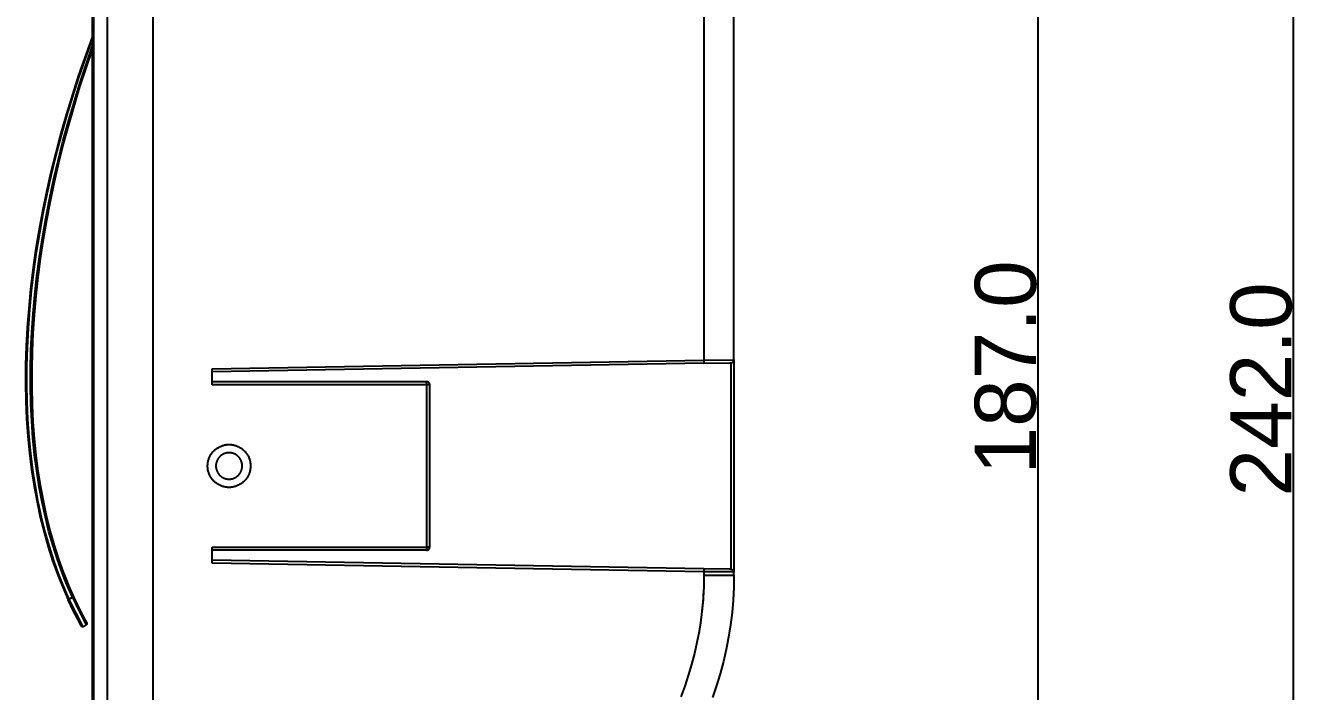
# Model space of a CAD drawing. Header units: millimetres. Extents: x 3033 to 5751, y 230 to 1450.
# Drawn here: x 3733.4 to 3941.6, y 614 to 722.6 of the extents above; entities that cross this region are included whole.
import ezdxf

# ---------------------------------------------------------------- set-up
doc = ezdxf.new("R2010")
doc.units = ezdxf.units.MM
doc.header["$MEASUREMENT"] = 0
doc.layers.add('Default', color=7, linetype='Continuous')
doc.layers.add('LAYER 10', color=2, linetype='Continuous')
doc.styles.add('Arial', font='arial.ttf')
doc.dimstyles.new('Dimension Style 01', dxfattribs={"dimtxt": 10, "dimasz": 5, "dimexe": 0.5, "dimexo": 0.5, "dimgap": 0.09, "dimtad": 1, "dimtoh": 1, "dimdec": 1, "dimzin": 1, "dimdsep": 46, "dimtxsty": 'Arial', "dimcen": 0.5, "dimadec": 1, "dimazin": 0, "dimtfac": 1, "dimtdec": 4, "dimtix": 1, "dimtmove": 0, "dimatfit": 3, "dimfxl": 1, "dimtolj": 1, "dimtzin": 1, "dimarcsym": 0})

# ---------------------------------------------------------------- blocks, each defined once
blk = doc.blocks.new('*D5')
at = {"layer": 'Default', "color": 0, "lineweight": -2, "transparency": 16777216}
for p, q in [((3754.72, 760.36), (3899.08, 760.36)), ((3898.58, 755.36), (3898.58, 578.33)), ((3754.72, 573.33), (3899.08, 573.33))]:
    blk.add_line(p, q, dxfattribs=at)
at = {"layer": 'Default', "color": 0, "transparency": 16777216}
for points in [[(3899.41, 755.36), (3897.74, 755.36), (3898.58, 760.36)], [(3897.74, 578.33), (3899.41, 578.33), (3898.58, 573.33)]]:
    blk.add_solid(points, dxfattribs=at)
at = {"layer": 'Defpoints', "color": 0, "transparency": 16777216}
for p in [(3754.22, 760.36), (3754.22, 573.33), (3898.58, 573.33)]:
    blk.add_point(p, dxfattribs=at)
at = {"layer": 'Default', "color": 0, "transparency": 16777216, "insert": (3893.38, 666.84), "char_height": 10, "attachment_point": 5, "rotation": 90, "style": 'Arial'}
blk.add_mtext('\\A1;187.0', dxfattribs=at)
blk = doc.blocks.new('*D9')
at = {"layer": 'Default', "color": 0, "lineweight": -2, "transparency": 16777216}
for p, q in [((3755.13, 784.25), (3940.77, 784.25)), ((3940.27, 779.25), (3940.27, 547.25)), ((3755.13, 542.25), (3940.77, 542.25))]:
    blk.add_line(p, q, dxfattribs=at)
at = {"layer": 'Default', "color": 0, "transparency": 16777216}
for points in [[(3941.11, 779.25), (3939.44, 779.25), (3940.27, 784.25)], [(3939.44, 547.25), (3941.11, 547.25), (3940.27, 542.25)]]:
    blk.add_solid(points, dxfattribs=at)
at = {"layer": 'Defpoints', "color": 0, "transparency": 16777216}
for p in [(3754.63, 784.25), (3754.63, 542.25), (3940.27, 542.25)]:
    blk.add_point(p, dxfattribs=at)
at = {"layer": 'Default', "color": 0, "transparency": 16777216, "insert": (3935.08, 663.25), "char_height": 10, "attachment_point": 5, "rotation": 90, "style": 'Arial'}
blk.add_mtext('\\A1;242.0', dxfattribs=at)

msp = doc.modelspace()

# ---------------------------------------------------------------- linework, layer by layer
at = {"layer": 'LAYER 10'}
for p, q in [((3744.22, 795.25), (3744.22, 531.25)), ((3744.51, 531.25), (3744.51, 795.25)), ((3746.72, 531.25), (3746.72, 795.25)), ((3754.22, 531.25), (3754.22, 795.25)), ((3844.09, 753.87), (3844.09, 668.02)), ((3849, 668.1), (3849, 753.87)), ((3744.22, 720.69), (3742.03, 714.51)), ((3742.06, 714.13), (3744.22, 720.3)), ((3742.16, 713), (3744.22, 719.12)), ((3744.22, 718.72), (3742.19, 712.62)), ((3742.03, 714.51), (3741.01, 711.37)), ((3740.3, 706.8), (3742.16, 713)), ((3742.19, 712.62), (3740.37, 706.43)), ((3741.06, 711.01), (3742.06, 714.13)), ((3741.01, 711.37), (3740.05, 708.22)), ((3740.11, 707.87), (3741.06, 711.01)), ((3740.05, 708.22), (3739.15, 705.05)), ((3739.22, 704.7), (3740.11, 707.87)), ((3739.46, 703.67), (3740.3, 706.8)), ((3740.37, 706.43), (3739.53, 703.32)), ((3739.15, 705.05), (3738.3, 701.86)), ((3738.39, 701.53), (3739.22, 704.7)), ((3738.67, 700.54), (3739.46, 703.67)), ((3739.53, 703.32), (3738.76, 700.19)), ((3738.3, 701.86), (3737.52, 698.67)), ((3737.62, 698.35), (3738.39, 701.53)), ((3737.93, 697.39), (3738.67, 700.54)), ((3738.76, 700.19), (3738.04, 697.07)), ((3737.52, 698.67), (3736.79, 695.47)), ((3736.91, 695.17), (3737.62, 698.35)), ((3737.26, 694.25), (3737.93, 697.39)), ((3738.04, 697.07), (3737.38, 693.94)), ((3736.79, 695.47), (3736.14, 692.28)), ((3736.26, 691.98), (3736.91, 695.17)), ((3736.66, 691.11), (3737.26, 694.25)), ((3737.38, 693.94), (3736.78, 690.81)), ((3736.14, 692.28), (3735.55, 689.08)), ((3735.69, 688.81), (3736.26, 691.98)), ((3736.11, 687.98), (3736.66, 691.11)), ((3736.78, 690.81), (3736.25, 687.7)), ((3735.55, 689.08), (3735.02, 685.9)), ((3735.17, 685.64), (3735.69, 688.81)), ((3735.63, 684.86), (3736.11, 687.98)), ((3736.25, 687.7), (3735.78, 684.59)), ((3735.02, 685.9), (3734.57, 682.73)), ((3734.73, 682.49), (3735.17, 685.64)), ((3735.22, 681.76), (3735.63, 684.86)), ((3735.78, 684.59), (3735.38, 681.51)), ((3734.57, 682.73), (3734.19, 679.58)), ((3734.36, 679.35), (3734.73, 682.49)), ((3734.87, 678.68), (3735.22, 681.76)), ((3735.38, 681.51), (3735.04, 678.44)), ((3734.19, 679.58), (3733.88, 676.46)), ((3734.06, 676.24), (3734.36, 679.35)), ((3734.59, 675.62), (3734.87, 678.68)), ((3735.04, 678.44), (3734.77, 675.4)), ((3733.88, 676.46), (3733.64, 673.36)), ((3733.83, 673.16), (3734.06, 676.24)), ((3734.38, 672.6), (3734.59, 675.62)), ((3734.77, 675.4), (3734.57, 672.39)), ((3733.64, 673.36), (3733.48, 670.29)), ((3733.67, 670.11), (3733.83, 673.16)), ((3734.24, 669.6), (3734.38, 672.6)), ((3734.57, 672.39), (3734.43, 669.42)), ((3733.48, 670.29), (3733.38, 667.27)), ((3733.58, 667.1), (3733.67, 670.11)), ((3734.17, 666.65), (3734.24, 669.6)), ((3734.43, 669.42), (3734.37, 666.48)), ((3733.38, 667.27), (3733.36, 664.28)), ((3733.56, 664.14), (3733.58, 667.1)), ((3734.17, 663.74), (3734.17, 666.65)), ((3763.84, 666.62), (3844.09, 668.02)), ((3844.09, 667.52), (3763.84, 666.12)), ((3763.84, 664.01), (3763.84, 666.62)), ((3844.09, 668.02), (3844.1, 668.02)), ((3844.09, 668.02), (3844.09, 667.52)), ((3844.09, 667.52), (3848.25, 667.59)), ((3844.1, 668.02), (3849, 668.1)), ((3848.25, 667.59), (3848.32, 667.59)), ((3848.32, 667.59), (3848.34, 667.59)), ((3848.34, 667.59), (3848.35, 667.59)), ((3848.35, 667.59), (3848.37, 667.59)), ((3848.37, 667.59), (3848.38, 667.59)), ((3848.38, 667.59), (3848.39, 667.59)), ((3848.39, 667.59), (3848.41, 667.59)), ((3848.41, 667.59), (3848.41, 667.59)), ((3848.41, 667.59), (3848.43, 667.59)), ((3848.43, 667.59), (3848.46, 667.59)), ((3848.43, 667.59), (3848.43, 667.59)), ((3848.46, 667.59), (3848.47, 667.59)), ((3848.47, 667.59), (3848.48, 667.59)), ((3848.49, 667.6), (3848.49, 667.6)), ((3848.5, 667.6), (3848.72, 667.65)), ((3848.5, 667.6), (3848.5, 667.6)), ((3848.51, 667.6), (3848.51, 633.92)), ((3848.72, 667.65), (3848.74, 667.65)), ((3848.74, 667.65), (3848.75, 667.66)), ((3848.75, 667.66), (3848.77, 667.67)), ((3848.77, 667.67), (3848.78, 667.68)), ((3848.78, 667.68), (3848.8, 667.69)), ((3848.8, 667.69), (3848.81, 667.7)), ((3848.81, 667.7), (3848.83, 667.71)), ((3848.83, 667.71), (3848.84, 667.72)), ((3848.84, 667.72), (3848.85, 667.74)), ((3848.85, 667.74), (3848.86, 667.75)), ((3848.86, 667.75), (3848.88, 667.76)), ((3848.88, 667.76), (3848.89, 667.77)), ((3848.89, 667.77), (3848.9, 667.79)), ((3848.9, 667.79), (3848.91, 667.8)), ((3848.91, 667.8), (3848.92, 667.82)), ((3848.92, 667.82), (3848.93, 667.83)), ((3848.93, 667.83), (3848.94, 667.85)), ((3848.94, 667.86), (3848.95, 667.88)), ((3848.94, 667.85), (3848.94, 667.86)), ((3848.95, 667.88), (3848.96, 667.89)), ((3848.96, 667.89), (3848.97, 667.91)), ((3848.97, 667.92), (3848.98, 667.94)), ((3848.97, 667.91), (3848.97, 667.92)), ((3848.98, 667.96), (3848.99, 667.97)), ((3848.98, 667.94), (3848.98, 667.96)), ((3848.99, 667.99), (3849, 668.01)), ((3848.99, 667.97), (3848.99, 667.99)), ((3849, 668.08), (3849, 668.1)), ((3849, 668.1), (3849, 633.5)), ((3849, 668.06), (3849, 668.08)), ((3849, 668.04), (3849, 668.06)), ((3849, 668.03), (3849, 668.04)), ((3849, 668.01), (3849, 668.03)), ((3734.37, 666.48), (3734.37, 663.59)), ((3798.84, 664.51), (3763.84, 664.51)), ((3798.85, 664.01), (3798.84, 664.51)), ((3798.86, 664.51), (3798.84, 664.51)), ((3798.88, 664.51), (3798.86, 664.51)), ((3798.89, 664.51), (3798.88, 664.51)), ((3798.91, 664.51), (3798.89, 664.51)), ((3798.93, 664.5), (3798.91, 664.51)), ((3798.95, 664.5), (3798.93, 664.5)), ((3798.96, 664.5), (3798.95, 664.5)), ((3798.98, 664.49), (3798.96, 664.5)), ((3799, 664.49), (3798.98, 664.49)), ((3799.01, 664.48), (3799, 664.49)), ((3799.03, 664.47), (3799.01, 664.48)), ((3799.05, 664.47), (3799.03, 664.47)), ((3799.06, 664.46), (3799.05, 664.47)), ((3799.08, 664.45), (3799.06, 664.46)), ((3799.09, 664.44), (3799.08, 664.45)), ((3799.11, 664.43), (3799.09, 664.44)), ((3799.12, 664.42), (3799.11, 664.43)), ((3799.14, 664.41), (3799.12, 664.42)), ((3799.15, 664.4), (3799.14, 664.41)), ((3799.16, 664.39), (3799.15, 664.4)), ((3733.36, 664.28), (3733.42, 661.34)), ((3733.62, 661.22), (3733.56, 664.14)), ((3734.24, 660.87), (3734.17, 663.74)), ((3734.37, 663.59), (3734.44, 660.74)), ((3798.85, 664.01), (3763.84, 664.01)), ((3798.85, 637.51), (3798.85, 664.01)), ((3799.34, 664.01), (3798.85, 664.01)), ((3799.18, 664.38), (3799.16, 664.39)), ((3799.19, 664.37), (3799.18, 664.38)), ((3799.2, 664.36), (3799.19, 664.37)), ((3799.21, 664.34), (3799.2, 664.36)), ((3799.23, 664.33), (3799.21, 664.34)), ((3799.24, 664.32), (3799.23, 664.33)), ((3799.25, 664.3), (3799.24, 664.32)), ((3799.26, 664.29), (3799.25, 664.3)), ((3799.27, 664.28), (3799.26, 664.29)), ((3799.28, 664.26), (3799.27, 664.28)), ((3799.28, 664.24), (3799.28, 664.26)), ((3799.29, 664.23), (3799.28, 664.24)), ((3799.3, 664.21), (3799.29, 664.23)), ((3799.31, 664.2), (3799.3, 664.21)), ((3799.31, 664.18), (3799.31, 664.2)), ((3799.32, 664.16), (3799.31, 664.18)), ((3799.32, 664.15), (3799.32, 664.16)), ((3799.33, 664.13), (3799.32, 664.15)), ((3799.33, 664.11), (3799.33, 664.13)), ((3799.33, 664.1), (3799.33, 664.11)), ((3799.34, 664.08), (3799.33, 664.1)), ((3799.34, 664.06), (3799.34, 664.08)), ((3799.34, 664.05), (3799.34, 664.06)), ((3799.34, 664.03), (3799.34, 664.05)), ((3799.34, 664.01), (3799.34, 664.03)), ((3799.34, 637.51), (3799.34, 664.01)), ((3733.42, 661.34), (3733.54, 658.45)), ((3733.75, 658.34), (3733.62, 661.22)), ((3734.37, 658.06), (3734.24, 660.87)), ((3734.44, 660.74), (3734.58, 657.94)), ((3733.54, 658.45), (3733.74, 655.62)), ((3733.95, 655.53), (3733.75, 658.34)), ((3734.58, 655.3), (3734.37, 658.06)), ((3734.58, 657.94), (3734.79, 655.2)), ((3733.74, 655.62), (3734.01, 652.84)), ((3734.22, 652.77), (3733.95, 655.53)), ((3734.85, 652.59), (3734.58, 655.3)), ((3734.79, 655.2), (3735.06, 652.51)), ((3765.17, 653.96), (3765.28, 654.01)), ((3765.28, 654.01), (3765.4, 654.05)), ((3765.4, 654.05), (3765.51, 654.09)), ((3765.51, 654.09), (3765.63, 654.12)), ((3765.63, 654.12), (3765.75, 654.16)), ((3765.75, 654.16), (3765.86, 654.18)), ((3765.86, 654.18), (3765.98, 654.21)), ((3765.98, 654.21), (3766.11, 654.23)), ((3766.11, 654.23), (3766.23, 654.24)), ((3766.23, 654.24), (3766.35, 654.25)), ((3766.35, 654.25), (3766.47, 654.26)), ((3766.47, 654.26), (3766.59, 654.26)), ((3766.59, 654.26), (3766.71, 654.26)), ((3766.71, 654.26), (3766.84, 654.25)), ((3766.84, 654.25), (3766.96, 654.24)), ((3766.96, 654.24), (3767.08, 654.23)), ((3767.08, 654.23), (3767.2, 654.21)), ((3767.2, 654.21), (3767.32, 654.18)), ((3767.32, 654.18), (3767.44, 654.16)), ((3767.44, 654.16), (3767.56, 654.12)), ((3767.56, 654.12), (3767.67, 654.09)), ((3767.67, 654.09), (3767.79, 654.05)), ((3767.79, 654.05), (3767.9, 654.01)), ((3767.9, 654.01), (3768.02, 653.96)), ((3734.01, 652.84), (3734.35, 650.13)), ((3734.56, 650.07), (3734.22, 652.77)), ((3735.19, 649.95), (3734.85, 652.59)), ((3735.06, 652.51), (3735.4, 649.89)), ((3763.26, 651.84), (3763.3, 651.96)), ((3763.3, 651.96), (3763.35, 652.07)), ((3763.35, 652.07), (3763.39, 652.18)), ((3763.39, 652.18), (3763.45, 652.29)), ((3763.45, 652.29), (3763.5, 652.4)), ((3763.5, 652.4), (3763.56, 652.51)), ((3763.56, 652.51), (3763.62, 652.61)), ((3763.62, 652.61), (3763.69, 652.72)), ((3763.69, 652.72), (3763.76, 652.82)), ((3763.76, 652.82), (3763.83, 652.92)), ((3763.83, 652.92), (3763.91, 653.01)), ((3763.91, 653.01), (3763.99, 653.1)), ((3763.99, 653.1), (3764.07, 653.19)), ((3764.07, 653.19), (3764.16, 653.28)), ((3764.16, 653.28), (3764.25, 653.36)), ((3764.25, 653.36), (3764.34, 653.44)), ((3764.34, 653.44), (3764.44, 653.52)), ((3764.44, 653.52), (3764.53, 653.59)), ((3764.53, 653.59), (3764.63, 653.66)), ((3764.63, 653.66), (3764.74, 653.73)), ((3764.74, 653.73), (3764.84, 653.79)), ((3764.81, 651.96), (3764.77, 651.9)), ((3764.85, 652.02), (3764.81, 651.96)), ((3764.84, 653.79), (3764.95, 653.85)), ((3764.9, 652.08), (3764.85, 652.02)), ((3764.95, 652.14), (3764.9, 652.08)), ((3764.95, 653.85), (3765.06, 653.91)), ((3764.99, 652.2), (3764.95, 652.14)), ((3765.05, 652.25), (3764.99, 652.2)), ((3765.1, 652.31), (3765.05, 652.25)), ((3765.06, 653.91), (3765.17, 653.96)), ((3765.15, 652.36), (3765.1, 652.31)), ((3765.21, 652.41), (3765.15, 652.36)), ((3765.27, 652.45), (3765.21, 652.41)), ((3765.33, 652.5), (3765.27, 652.45)), ((3765.39, 652.54), (3765.33, 652.5)), ((3765.45, 652.58), (3765.39, 652.54)), ((3765.52, 652.62), (3765.45, 652.58)), ((3765.58, 652.66), (3765.52, 652.62)), ((3765.65, 652.69), (3765.58, 652.66)), ((3765.72, 652.72), (3765.65, 652.69)), ((3765.79, 652.75), (3765.72, 652.72)), ((3765.86, 652.78), (3765.79, 652.75)), ((3765.93, 652.8), (3765.86, 652.78)), ((3766, 652.83), (3765.93, 652.8)), ((3766.07, 652.85), (3766, 652.83)), ((3766.15, 652.86), (3766.07, 652.85)), ((3766.22, 652.88), (3766.15, 652.86)), ((3766.29, 652.89), (3766.22, 652.88)), ((3766.37, 652.9), (3766.29, 652.89)), ((3766.44, 652.9), (3766.37, 652.9)), ((3766.52, 652.91), (3766.44, 652.9)), ((3766.59, 652.91), (3766.52, 652.91)), ((3766.67, 652.91), (3766.59, 652.91)), ((3766.74, 652.9), (3766.67, 652.91)), ((3766.82, 652.9), (3766.74, 652.9)), ((3766.89, 652.89), (3766.82, 652.9)), ((3766.97, 652.88), (3766.89, 652.89)), ((3767.04, 652.86), (3766.97, 652.88)), ((3767.11, 652.85), (3767.04, 652.86)), ((3767.18, 652.83), (3767.11, 652.85)), ((3767.26, 652.8), (3767.18, 652.83)), ((3767.33, 652.78), (3767.26, 652.8)), ((3767.4, 652.75), (3767.33, 652.78)), ((3767.47, 652.72), (3767.4, 652.75)), ((3767.53, 652.69), (3767.47, 652.72)), ((3767.6, 652.66), (3767.53, 652.69)), ((3767.67, 652.62), (3767.6, 652.66)), ((3767.73, 652.58), (3767.67, 652.62)), ((3767.79, 652.54), (3767.73, 652.58)), ((3767.86, 652.5), (3767.79, 652.54)), ((3767.92, 652.45), (3767.86, 652.5)), ((3767.97, 652.41), (3767.92, 652.45)), ((3768.03, 652.36), (3767.97, 652.41)), ((3768.02, 653.96), (3768.13, 653.91)), ((3768.09, 652.31), (3768.03, 652.36)), ((3768.14, 652.25), (3768.09, 652.31)), ((3768.13, 653.91), (3768.24, 653.85)), ((3768.19, 652.2), (3768.14, 652.25)), ((3768.24, 652.14), (3768.19, 652.2)), ((3768.24, 653.85), (3768.34, 653.79)), ((3768.29, 652.08), (3768.24, 652.14)), ((3768.33, 652.02), (3768.29, 652.08)), ((3768.37, 651.96), (3768.33, 652.02)), ((3768.34, 653.79), (3768.45, 653.73)), ((3768.42, 651.9), (3768.37, 651.96)), ((3768.45, 653.73), (3768.55, 653.66)), ((3768.55, 653.66), (3768.65, 653.59)), ((3768.65, 653.59), (3768.75, 653.52)), ((3768.75, 653.52), (3768.84, 653.44)), ((3768.84, 653.44), (3768.93, 653.36)), ((3768.93, 653.36), (3769.02, 653.28)), ((3769.02, 653.28), (3769.11, 653.19)), ((3769.11, 653.19), (3769.19, 653.1)), ((3769.19, 653.1), (3769.27, 653.01)), ((3769.27, 653.01), (3769.35, 652.92)), ((3769.35, 652.92), (3769.42, 652.82)), ((3769.42, 652.82), (3769.49, 652.72)), ((3769.49, 652.72), (3769.56, 652.61)), ((3769.56, 652.61), (3769.62, 652.51)), ((3769.62, 652.51), (3769.68, 652.4)), ((3769.68, 652.4), (3769.74, 652.29)), ((3769.74, 652.29), (3769.79, 652.18)), ((3769.79, 652.18), (3769.84, 652.07)), ((3769.84, 652.07), (3769.88, 651.96)), ((3769.88, 651.96), (3769.92, 651.84)), ((3734.35, 650.13), (3734.76, 647.48)), ((3734.97, 647.44), (3734.56, 650.07)), ((3735.6, 647.37), (3735.19, 649.95)), ((3735.4, 649.89), (3735.81, 647.33)), ((3763.09, 650.88), (3763.1, 651)), ((3763.09, 650.76), (3763.09, 650.88)), ((3763.09, 650.64), (3763.09, 650.76)), ((3763.1, 650.52), (3763.09, 650.64)), ((3763.1, 651), (3763.11, 651.13)), ((3763.11, 650.39), (3763.1, 650.52)), ((3763.11, 651.13), (3763.13, 651.25)), ((3763.13, 650.27), (3763.11, 650.39)), ((3763.13, 651.25), (3763.15, 651.37)), ((3763.15, 650.15), (3763.13, 650.27)), ((3763.15, 651.37), (3763.17, 651.49)), ((3763.17, 650.03), (3763.15, 650.15)), ((3763.17, 651.49), (3763.2, 651.61)), ((3763.2, 649.91), (3763.17, 650.03)), ((3763.2, 651.61), (3763.23, 651.72)), ((3763.23, 649.8), (3763.2, 649.91)), ((3763.23, 651.72), (3763.26, 651.84)), ((3764.45, 650.91), (3764.44, 650.84)), ((3764.44, 650.84), (3764.44, 650.76)), ((3764.44, 650.76), (3764.44, 650.69)), ((3764.44, 650.69), (3764.45, 650.61)), ((3764.46, 651.06), (3764.45, 650.98)), ((3764.45, 650.98), (3764.45, 650.91)), ((3764.45, 650.61), (3764.45, 650.54)), ((3764.45, 650.54), (3764.46, 650.46)), ((3764.47, 651.13), (3764.46, 651.06)), ((3764.46, 650.46), (3764.47, 650.39)), ((3764.49, 651.21), (3764.47, 651.13)), ((3764.47, 650.39), (3764.49, 650.32)), ((3764.51, 651.28), (3764.49, 651.21)), ((3764.49, 650.32), (3764.5, 650.25)), ((3764.5, 650.25), (3764.52, 650.17)), ((3764.53, 651.35), (3764.51, 651.28)), ((3764.52, 650.17), (3764.55, 650.1)), ((3764.55, 651.42), (3764.53, 651.35)), ((3764.57, 651.5), (3764.55, 651.42)), ((3764.55, 650.1), (3764.57, 650.03)), ((3764.6, 651.57), (3764.57, 651.5)), ((3764.57, 650.03), (3764.6, 649.96)), ((3764.63, 651.63), (3764.6, 651.57)), ((3764.6, 649.96), (3764.62, 649.89)), ((3764.62, 649.89), (3764.66, 649.83)), ((3764.66, 651.7), (3764.63, 651.63)), ((3764.69, 651.77), (3764.66, 651.7)), ((3764.66, 649.83), (3764.69, 649.76)), ((3764.73, 651.84), (3764.69, 651.77)), ((3764.77, 651.9), (3764.73, 651.84)), ((3768.45, 651.84), (3768.42, 651.9)), ((3768.49, 651.77), (3768.45, 651.84)), ((3768.52, 651.7), (3768.49, 651.77)), ((3768.5, 649.76), (3768.53, 649.83)), ((3768.56, 651.63), (3768.52, 651.7)), ((3768.53, 649.83), (3768.56, 649.89)), ((3768.59, 651.57), (3768.56, 651.63)), ((3768.56, 649.89), (3768.59, 649.96)), ((3768.61, 651.5), (3768.59, 651.57)), ((3768.59, 649.96), (3768.62, 650.03)), ((3768.64, 651.42), (3768.61, 651.5)), ((3768.62, 650.03), (3768.64, 650.1)), ((3768.66, 651.35), (3768.64, 651.42)), ((3768.64, 650.1), (3768.66, 650.17)), ((3768.68, 651.28), (3768.66, 651.35)), ((3768.66, 650.17), (3768.68, 650.25)), ((3768.7, 651.21), (3768.68, 651.28)), ((3768.68, 650.25), (3768.7, 650.32)), ((3768.71, 651.13), (3768.7, 651.21)), ((3768.7, 650.32), (3768.71, 650.39)), ((3768.72, 651.06), (3768.71, 651.13)), ((3768.71, 650.39), (3768.72, 650.46)), ((3768.73, 650.98), (3768.72, 651.06)), ((3768.72, 650.46), (3768.73, 650.54)), ((3768.74, 650.91), (3768.73, 650.98)), ((3768.73, 650.54), (3768.74, 650.61)), ((3768.74, 650.84), (3768.74, 650.91)), ((3768.74, 650.76), (3768.74, 650.84)), ((3768.74, 650.69), (3768.74, 650.76)), ((3768.74, 650.61), (3768.74, 650.69)), ((3769.92, 651.84), (3769.96, 651.72)), ((3769.96, 651.72), (3769.99, 651.61)), ((3769.99, 649.93), (3769.96, 649.82)), ((3769.99, 651.61), (3770.02, 651.49)), ((3770.02, 650.05), (3769.99, 649.93)), ((3770.02, 651.49), (3770.04, 651.37)), ((3770.04, 650.17), (3770.02, 650.05)), ((3770.04, 651.37), (3770.06, 651.25)), ((3770.06, 650.28), (3770.04, 650.17)), ((3770.06, 651.25), (3770.07, 651.13)), ((3770.07, 650.4), (3770.06, 650.28)), ((3770.07, 651.13), (3770.08, 651)), ((3770.08, 650.52), (3770.07, 650.4)), ((3770.08, 651), (3770.09, 650.88)), ((3770.09, 650.64), (3770.08, 650.52)), ((3770.09, 650.88), (3770.09, 650.76)), ((3770.09, 650.76), (3770.09, 650.64)), ((3763.26, 649.68), (3763.23, 649.8)), ((3763.3, 649.56), (3763.26, 649.68)), ((3763.35, 649.45), (3763.3, 649.56)), ((3763.39, 649.34), (3763.35, 649.45)), ((3763.45, 649.23), (3763.39, 649.34)), ((3763.5, 649.12), (3763.45, 649.23)), ((3763.56, 649.01), (3763.5, 649.12)), ((3763.62, 648.91), (3763.56, 649.01)), ((3763.69, 648.8), (3763.62, 648.91)), ((3763.76, 648.7), (3763.69, 648.8)), ((3763.83, 648.61), (3763.76, 648.7)), ((3763.91, 648.51), (3763.83, 648.61)), ((3763.99, 648.42), (3763.91, 648.51)), ((3764.07, 648.33), (3763.99, 648.42)), ((3764.16, 648.24), (3764.07, 648.33)), ((3764.25, 648.16), (3764.16, 648.24)), ((3764.34, 648.08), (3764.25, 648.16)), ((3764.44, 648), (3764.34, 648.08)), ((3764.53, 647.93), (3764.44, 648)), ((3764.63, 647.86), (3764.53, 647.93)), ((3764.74, 647.79), (3764.63, 647.86)), ((3764.69, 649.76), (3764.72, 649.7)), ((3764.72, 649.7), (3764.76, 649.63)), ((3764.84, 647.73), (3764.74, 647.79)), ((3764.76, 649.63), (3764.8, 649.57)), ((3764.8, 649.57), (3764.84, 649.51)), ((3764.84, 649.51), (3764.89, 649.45)), ((3764.89, 649.45), (3764.93, 649.39)), ((3764.93, 649.39), (3764.98, 649.33)), ((3764.98, 649.33), (3765.03, 649.28)), ((3765.03, 649.28), (3765.09, 649.23)), ((3765.09, 649.23), (3765.14, 649.18)), ((3765.14, 649.18), (3765.19, 649.13)), ((3765.19, 649.13), (3765.25, 649.08)), ((3765.25, 649.08), (3765.31, 649.03)), ((3765.31, 649.03), (3765.37, 648.99)), ((3765.37, 648.99), (3765.43, 648.95)), ((3765.43, 648.95), (3765.5, 648.91)), ((3765.5, 648.91), (3765.56, 648.87)), ((3765.56, 648.87), (3765.63, 648.84)), ((3765.63, 648.84), (3765.69, 648.81)), ((3765.69, 648.81), (3765.76, 648.78)), ((3765.76, 648.78), (3765.83, 648.75)), ((3765.83, 648.75), (3765.9, 648.72)), ((3765.9, 648.72), (3765.97, 648.7)), ((3765.97, 648.7), (3766.04, 648.68)), ((3766.04, 648.68), (3766.11, 648.66)), ((3766.11, 648.66), (3766.19, 648.65)), ((3766.19, 648.65), (3766.26, 648.64)), ((3766.26, 648.64), (3766.33, 648.63)), ((3766.33, 648.63), (3766.41, 648.62)), ((3766.41, 648.62), (3766.48, 648.61)), ((3766.48, 648.61), (3766.56, 648.61)), ((3766.56, 648.61), (3766.63, 648.61)), ((3766.63, 648.61), (3766.7, 648.61)), ((3766.7, 648.61), (3766.78, 648.62)), ((3766.78, 648.62), (3766.85, 648.63)), ((3766.85, 648.63), (3766.92, 648.64)), ((3766.92, 648.64), (3767, 648.65)), ((3767, 648.65), (3767.07, 648.66)), ((3767.07, 648.66), (3767.14, 648.68)), ((3767.14, 648.68), (3767.21, 648.7)), ((3767.21, 648.7), (3767.28, 648.72)), ((3767.28, 648.72), (3767.35, 648.75)), ((3767.35, 648.75), (3767.42, 648.78)), ((3767.42, 648.78), (3767.49, 648.81)), ((3767.49, 648.81), (3767.56, 648.84)), ((3767.56, 648.84), (3767.62, 648.87)), ((3767.62, 648.87), (3767.69, 648.91)), ((3767.69, 648.91), (3767.75, 648.95)), ((3767.75, 648.95), (3767.81, 648.99)), ((3767.81, 648.99), (3767.87, 649.03)), ((3767.87, 649.03), (3767.93, 649.08)), ((3767.93, 649.08), (3767.99, 649.13)), ((3767.99, 649.13), (3768.05, 649.18)), ((3768.05, 649.18), (3768.1, 649.23)), ((3768.1, 649.23), (3768.15, 649.28)), ((3768.15, 649.28), (3768.2, 649.33)), ((3768.2, 649.33), (3768.25, 649.39)), ((3768.25, 649.39), (3768.3, 649.45)), ((3768.3, 649.45), (3768.34, 649.51)), ((3768.41, 647.77), (3768.31, 647.71)), ((3768.34, 649.51), (3768.38, 649.57)), ((3768.38, 649.57), (3768.42, 649.63)), ((3768.51, 647.83), (3768.41, 647.77)), ((3768.42, 649.63), (3768.46, 649.7)), ((3768.46, 649.7), (3768.5, 649.76)), ((3768.61, 647.9), (3768.51, 647.83)), ((3768.71, 647.97), (3768.61, 647.9)), ((3768.8, 648.05), (3768.71, 647.97)), ((3768.89, 648.12), (3768.8, 648.05)), ((3768.98, 648.2), (3768.89, 648.12)), ((3769.07, 648.29), (3768.98, 648.2)), ((3769.15, 648.37), (3769.07, 648.29)), ((3769.23, 648.46), (3769.15, 648.37)), ((3769.31, 648.55), (3769.23, 648.46)), ((3769.38, 648.65), (3769.31, 648.55)), ((3769.45, 648.74), (3769.38, 648.65)), ((3769.52, 648.84), (3769.45, 648.74)), ((3769.58, 648.94), (3769.52, 648.84)), ((3769.64, 649.04), (3769.58, 648.94)), ((3769.7, 649.15), (3769.64, 649.04)), ((3769.75, 649.26), (3769.7, 649.15)), ((3769.8, 649.37), (3769.75, 649.26)), ((3769.85, 649.48), (3769.8, 649.37)), ((3769.89, 649.59), (3769.85, 649.48)), ((3769.93, 649.7), (3769.89, 649.59)), ((3769.96, 649.82), (3769.93, 649.7)), ((3734.76, 647.48), (3735.24, 644.89)), ((3735.45, 644.87), (3734.97, 647.44)), ((3736.06, 644.86), (3735.6, 647.37)), ((3735.81, 647.33), (3736.28, 644.83)), ((3764.95, 647.67), (3764.84, 647.73)), ((3765.06, 647.61), (3764.95, 647.67)), ((3765.17, 647.56), (3765.06, 647.61)), ((3765.28, 647.52), (3765.17, 647.56)), ((3765.4, 647.47), (3765.28, 647.52)), ((3765.51, 647.43), (3765.4, 647.47)), ((3765.63, 647.4), (3765.51, 647.43)), ((3765.75, 647.36), (3765.63, 647.4)), ((3765.86, 647.34), (3765.75, 647.36)), ((3765.98, 647.31), (3765.86, 647.34)), ((3766.11, 647.29), (3765.98, 647.31)), ((3766.23, 647.28), (3766.11, 647.29)), ((3766.35, 647.27), (3766.23, 647.28)), ((3766.47, 647.26), (3766.35, 647.27)), ((3766.59, 647.26), (3766.47, 647.26)), ((3766.71, 647.26), (3766.59, 647.26)), ((3766.83, 647.27), (3766.71, 647.26)), ((3766.95, 647.28), (3766.83, 647.27)), ((3767.07, 647.29), (3766.95, 647.28)), ((3767.19, 647.31), (3767.07, 647.29)), ((3767.3, 647.33), (3767.19, 647.31)), ((3767.42, 647.36), (3767.3, 647.33)), ((3767.54, 647.39), (3767.42, 647.36)), ((3767.65, 647.42), (3767.54, 647.39)), ((3767.76, 647.46), (3767.65, 647.42)), ((3767.88, 647.5), (3767.76, 647.46)), ((3767.99, 647.55), (3767.88, 647.5)), ((3768.1, 647.6), (3767.99, 647.55)), ((3768.2, 647.65), (3768.1, 647.6)), ((3768.31, 647.71), (3768.2, 647.65)), ((3735.24, 644.89), (3735.78, 642.38)), ((3735.99, 642.37), (3735.45, 644.87)), ((3736.6, 642.41), (3736.06, 644.86)), ((3736.28, 644.83), (3736.81, 642.4)), ((3735.78, 642.38), (3736.39, 639.94)), ((3736.59, 639.95), (3735.99, 642.37)), ((3737.19, 640.04), (3736.6, 642.41)), ((3736.81, 642.4), (3737.4, 640.05)), ((3736.39, 639.94), (3737.06, 637.58)), ((3737.26, 637.61), (3736.59, 639.95)), ((3737.85, 637.74), (3737.19, 640.04)), ((3737.4, 640.05), (3738.05, 637.77)), ((3737.06, 637.58), (3737.79, 635.29)), ((3737.99, 635.34), (3737.26, 637.61)), ((3738.56, 635.52), (3737.85, 637.74)), ((3738.05, 637.77), (3738.76, 635.56)), ((3763.84, 637.51), (3798.85, 637.51)), ((3763.84, 634.9), (3763.84, 637.51)), ((3798.85, 637.51), (3798.84, 637.01)), ((3799.34, 637.51), (3798.85, 637.51)), ((3799.31, 637.34), (3799.32, 637.36)), ((3799.31, 637.32), (3799.31, 637.34)), ((3799.32, 637.37), (3799.33, 637.39)), ((3799.32, 637.36), (3799.32, 637.37)), ((3799.33, 637.42), (3799.34, 637.44)), ((3799.33, 637.41), (3799.33, 637.42)), ((3799.33, 637.39), (3799.33, 637.41)), ((3799.34, 637.49), (3799.34, 637.51)), ((3799.34, 637.48), (3799.34, 637.49)), ((3799.34, 637.46), (3799.34, 637.48)), ((3799.34, 637.44), (3799.34, 637.46)), ((3737.79, 635.29), (3738.58, 633.09)), ((3738.77, 633.15), (3737.99, 635.34)), ((3739.33, 633.38), (3738.56, 635.52)), ((3738.76, 635.56), (3739.52, 633.43)), ((3798.84, 637.01), (3763.84, 637.01)), ((3844.09, 634), (3763.84, 635.4)), ((3798.84, 637.01), (3798.86, 637.01)), ((3798.86, 637.01), (3798.88, 637.01)), ((3798.88, 637.01), (3798.89, 637.01)), ((3798.89, 637.01), (3798.91, 637.02)), ((3798.91, 637.02), (3798.93, 637.02)), ((3798.93, 637.02), (3798.95, 637.02)), ((3798.95, 637.02), (3798.96, 637.03)), ((3798.96, 637.03), (3798.98, 637.03)), ((3798.98, 637.03), (3799, 637.03)), ((3799, 637.03), (3799.01, 637.04)), ((3799.01, 637.04), (3799.03, 637.05)), ((3799.03, 637.05), (3799.05, 637.05)), ((3799.05, 637.05), (3799.06, 637.06)), ((3799.06, 637.06), (3799.08, 637.07)), ((3799.08, 637.07), (3799.09, 637.08)), ((3799.09, 637.08), (3799.11, 637.09)), ((3799.11, 637.09), (3799.12, 637.1)), ((3799.12, 637.1), (3799.14, 637.11)), ((3799.14, 637.11), (3799.15, 637.12)), ((3799.15, 637.12), (3799.16, 637.13)), ((3799.16, 637.13), (3799.18, 637.14)), ((3799.18, 637.14), (3799.19, 637.15)), ((3799.19, 637.15), (3799.2, 637.16)), ((3799.2, 637.16), (3799.21, 637.18)), ((3799.21, 637.18), (3799.23, 637.19)), ((3799.23, 637.19), (3799.24, 637.2)), ((3799.24, 637.2), (3799.25, 637.22)), ((3799.25, 637.22), (3799.26, 637.23)), ((3799.26, 637.23), (3799.27, 637.25)), ((3799.27, 637.25), (3799.28, 637.26)), ((3799.28, 637.28), (3799.29, 637.29)), ((3799.28, 637.26), (3799.28, 637.28)), ((3799.29, 637.29), (3799.3, 637.31)), ((3799.3, 637.31), (3799.31, 637.32)), ((3739.73, 632.33), (3739.33, 633.38)), ((3739.52, 633.43), (3739.92, 632.4)), ((3844.09, 633.5), (3763.84, 634.9)), ((3844.09, 634), (3844.09, 633.5)), ((3848.2, 633.93), (3844.09, 634)), ((3844.09, 633.5), (3844.09, 633.45)), ((3849, 633.5), (3844.09, 633.5)), ((3844.09, 633.45), (3844.09, 632.96)), ((3845.98, 633.47), (3844.1, 633.5)), ((3849, 633.42), (3845.98, 633.47)), ((3848.22, 633.93), (3848.2, 633.93)), ((3848.25, 633.93), (3848.22, 633.93)), ((3848.32, 633.93), (3848.25, 633.93)), ((3848.33, 633.93), (3848.32, 633.93)), ((3848.35, 633.93), (3848.33, 633.93)), ((3848.37, 633.93), (3848.35, 633.93)), ((3848.38, 633.93), (3848.37, 633.93)), ((3848.4, 633.93), (3848.38, 633.93)), ((3848.41, 633.93), (3848.4, 633.93)), ((3848.42, 633.93), (3848.41, 633.93)), ((3848.43, 633.93), (3848.42, 633.93)), ((3848.46, 633.93), (3848.43, 633.93)), ((3848.48, 633.93), (3848.46, 633.93)), ((3848.49, 633.93), (3848.48, 633.93)), ((3848.5, 633.93), (3848.73, 633.87)), ((3848.5, 633.93), (3848.5, 633.93)), ((3848.73, 633.87), (3848.75, 633.86)), ((3848.75, 633.86), (3848.76, 633.85)), ((3848.76, 633.85), (3848.78, 633.84)), ((3848.78, 633.84), (3848.79, 633.83)), ((3848.79, 633.83), (3848.81, 633.82)), ((3848.81, 633.82), (3848.82, 633.81)), ((3848.82, 633.81), (3848.83, 633.8)), ((3848.83, 633.8), (3848.85, 633.79)), ((3848.85, 633.79), (3848.86, 633.78)), ((3848.86, 633.78), (3848.87, 633.76)), ((3848.87, 633.76), (3848.88, 633.75)), ((3848.88, 633.75), (3848.89, 633.74)), ((3848.89, 633.74), (3848.9, 633.72)), ((3848.9, 633.72), (3848.91, 633.71)), ((3848.91, 633.71), (3848.92, 633.7)), ((3848.92, 633.7), (3848.93, 633.68)), ((3848.93, 633.68), (3848.94, 633.67)), ((3848.94, 633.67), (3848.95, 633.65)), ((3848.95, 633.65), (3848.96, 633.63)), ((3848.96, 633.63), (3848.96, 633.62)), ((3848.96, 633.62), (3848.97, 633.6)), ((3848.97, 633.61), (3849, 633.5)), ((3848.97, 633.6), (3848.98, 633.59)), ((3848.98, 633.59), (3848.98, 633.57)), ((3848.98, 633.57), (3848.99, 633.55)), ((3848.99, 633.55), (3848.99, 633.54)), ((3848.99, 633.54), (3848.99, 633.52)), ((3848.99, 633.52), (3849, 633.5)), ((3849, 633.5), (3849, 633.45)), ((3849, 632.96), (3849, 633.42)), ((3738.58, 633.09), (3739, 632.02)), ((3739.19, 632.08), (3738.77, 633.15)), ((3739, 632.02), (3739.43, 630.97)), ((3739.61, 631.04), (3739.19, 632.08)), ((3740.15, 631.31), (3739.73, 632.33)), ((3739.92, 632.4), (3740.34, 631.38)), ((3740.58, 630.31), (3740.15, 631.31)), ((3740.34, 631.38), (3740.76, 630.39)), ((3844.06, 631.11), (3843.96, 629.27)), ((3844.09, 632.96), (3844.06, 631.11)), ((3844.09, 632.96), (3845.46, 632.96)), ((3845.46, 632.96), (3846.25, 632.96)), ((3846.25, 632.96), (3847.78, 632.96)), ((3847.78, 632.96), (3848.21, 632.96)), ((3848.21, 632.96), (3848.62, 632.96)), ((3848.62, 632.96), (3849, 632.96)), ((3849, 632.96), (3848.97, 630.92)), ((3739.43, 630.97), (3739.87, 629.93)), ((3740.06, 630.01), (3739.61, 631.04)), ((3739.87, 629.93), (3740.33, 628.92)), ((3740.51, 629.01), (3740.06, 630.01)), ((3740.33, 628.92), (3740.51, 629.01)), ((3740.51, 629.01), (3741.02, 629.33)), ((3741.61, 626.75), (3740.51, 629.01)), ((3741.02, 629.33), (3740.58, 630.31)), ((3740.76, 630.39), (3741.2, 629.41)), ((3741.2, 629.41), (3741.02, 629.33)), ((3741.02, 629.33), (3742.12, 627.07)), ((3741.2, 629.41), (3741.58, 628.62)), ((3843.96, 629.27), (3843.81, 627.43)), ((3843.95, 629.03), (3843.9, 628.38)), ((3843.99, 629.69), (3843.95, 629.03)), ((3844.03, 630.34), (3843.99, 629.69)), ((3844.06, 631), (3844.03, 630.34)), ((3848.97, 630.92), (3848.86, 628.89)), ((3740.77, 627.99), (3740.33, 628.92)), ((3741, 627.52), (3740.77, 627.99)), ((3741.47, 626.57), (3741, 627.52)), ((3741.58, 628.62), (3741.63, 628.51)), ((3741.63, 628.51), (3741.68, 628.41)), ((3741.63, 628.51), (3741.63, 628.51)), ((3741.68, 628.41), (3741.73, 628.31)), ((3741.68, 628.41), (3741.68, 628.41)), ((3741.73, 628.31), (3741.73, 628.3)), ((3741.73, 628.3), (3741.77, 628.21)), ((3741.77, 628.21), (3741.98, 627.78)), ((3741.98, 627.78), (3742.51, 626.74)), ((3742.12, 627.07), (3743.29, 624.85)), ((3843.81, 627.43), (3843.59, 625.59)), ((3843.77, 627.07), (3843.69, 626.43)), ((3843.84, 627.73), (3843.77, 627.08)), ((3843.9, 628.38), (3843.84, 627.73)), ((3848.86, 628.89), (3848.69, 626.86)), ((3741.75, 626.03), (3741.47, 626.57)), ((3742.78, 624.53), (3741.61, 626.75)), ((3741.88, 625.78), (3741.75, 626.03)), ((3742.04, 625.47), (3741.88, 625.78)), ((3742.23, 625.11), (3742.04, 625.47)), ((3742.34, 624.91), (3742.23, 625.11)), ((3742.41, 624.77), (3742.34, 624.91)), ((3742.51, 626.74), (3742.78, 626.21)), ((3742.78, 626.21), (3743.36, 625.12)), ((3743.29, 624.85), (3742.78, 624.53)), ((3743.3, 624.85), (3743.29, 624.85)), ((3743.31, 624.86), (3743.3, 624.85)), ((3743.32, 624.87), (3743.31, 624.86)), ((3743.31, 624.86), (3743.31, 624.86)), ((3743.33, 624.88), (3743.32, 624.87)), ((3743.32, 624.87), (3743.32, 624.87)), ((3743.34, 624.89), (3743.33, 624.88)), ((3743.33, 624.88), (3743.33, 624.88)), ((3743.34, 624.9), (3743.34, 624.89)), ((3743.35, 624.9), (3743.34, 624.9)), ((3743.34, 624.89), (3743.34, 624.89)), ((3743.35, 624.91), (3743.35, 624.9)), ((3743.36, 624.91), (3743.35, 624.91)), ((3743.36, 625.12), (3743.37, 625.11)), ((3743.36, 624.93), (3743.36, 624.92)), ((3743.37, 624.93), (3743.36, 624.93)), ((3743.36, 624.92), (3743.36, 624.91)), ((3743.37, 625.11), (3743.37, 625.1)), ((3743.37, 625.11), (3743.37, 625.11)), ((3743.37, 625.1), (3743.37, 625.09)), ((3743.37, 625.09), (3743.38, 625.09)), ((3743.38, 624.95), (3743.37, 624.94)), ((3743.37, 624.94), (3743.37, 624.93)), ((3743.37, 624.94), (3743.37, 624.94)), ((3743.38, 625.09), (3743.38, 625.08)), ((3743.38, 625.08), (3743.38, 625.07)), ((3743.38, 625.07), (3743.38, 625.06)), ((3743.38, 625.07), (3743.38, 625.07)), ((3743.38, 625.06), (3743.39, 625.05)), ((3743.39, 624.99), (3743.38, 624.98)), ((3743.38, 624.98), (3743.38, 624.97)), ((3743.38, 624.98), (3743.38, 624.98)), ((3743.38, 624.97), (3743.38, 624.96)), ((3743.38, 624.96), (3743.38, 624.95)), ((3743.38, 624.96), (3743.38, 624.96)), ((3743.39, 625.05), (3743.39, 625.04)), ((3743.39, 625.05), (3743.39, 625.05)), ((3743.39, 625.04), (3743.39, 625.03)), ((3743.39, 625.03), (3743.39, 625.02)), ((3743.39, 625.02), (3743.39, 625.01)), ((3743.39, 625.02), (3743.39, 625.02)), ((3743.39, 625.01), (3743.39, 625)), ((3743.39, 625), (3743.39, 624.99)), ((3743.39, 625), (3743.39, 625)), ((3843.59, 625.59), (3843.3, 623.76)), ((3843.52, 625.12), (3843.42, 624.48)), ((3843.61, 625.77), (3843.52, 625.13)), ((3843.69, 626.42), (3843.61, 625.78)), ((3848.44, 624.84), (3848.13, 622.83)), ((3848.69, 626.86), (3848.44, 624.84)), ((3742.44, 624.72), (3742.41, 624.77)), ((3742.45, 624.7), (3742.44, 624.72)), ((3742.45, 624.7), (3742.45, 624.7)), ((3742.46, 624.68), (3742.45, 624.7)), ((3742.46, 624.68), (3742.46, 624.68)), ((3742.49, 624.62), (3742.46, 624.68)), ((3742.5, 624.61), (3742.49, 624.62)), ((3742.5, 624.61), (3742.5, 624.61)), ((3742.52, 624.57), (3742.5, 624.61)), ((3742.53, 624.57), (3742.52, 624.57)), ((3742.53, 624.56), (3742.53, 624.57)), ((3742.54, 624.56), (3742.53, 624.56)), ((3742.54, 624.55), (3742.54, 624.56)), ((3742.55, 624.55), (3742.54, 624.55)), ((3742.55, 624.55), (3742.55, 624.55)), ((3742.56, 624.54), (3742.55, 624.55)), ((3742.57, 624.54), (3742.56, 624.54)), ((3742.57, 624.53), (3742.57, 624.54)), ((3742.58, 624.53), (3742.57, 624.53)), ((3742.58, 624.53), (3742.58, 624.53)), ((3742.59, 624.52), (3742.58, 624.53)), ((3742.6, 624.52), (3742.59, 624.52)), ((3742.6, 624.52), (3742.6, 624.52)), ((3742.61, 624.52), (3742.6, 624.52)), ((3742.62, 624.51), (3742.61, 624.52)), ((3742.62, 624.51), (3742.62, 624.51)), ((3742.63, 624.51), (3742.62, 624.51)), ((3742.64, 624.51), (3742.63, 624.51)), ((3742.64, 624.51), (3742.64, 624.51)), ((3742.65, 624.51), (3742.64, 624.51)), ((3742.66, 624.5), (3742.65, 624.51)), ((3742.66, 624.5), (3742.66, 624.5)), ((3742.67, 624.5), (3742.66, 624.5)), ((3742.68, 624.5), (3742.67, 624.5)), ((3742.68, 624.5), (3742.68, 624.5)), ((3742.69, 624.5), (3742.68, 624.5)), ((3742.7, 624.5), (3742.69, 624.5)), ((3742.71, 624.51), (3742.7, 624.5)), ((3742.71, 624.51), (3742.71, 624.51)), ((3742.72, 624.51), (3742.71, 624.51)), ((3742.73, 624.51), (3742.72, 624.51)), ((3742.73, 624.51), (3742.73, 624.51)), ((3742.74, 624.51), (3742.73, 624.51)), ((3742.75, 624.52), (3742.74, 624.51)), ((3742.75, 624.52), (3742.75, 624.52)), ((3742.76, 624.52), (3742.75, 624.52)), ((3742.77, 624.53), (3742.76, 624.52)), ((3742.76, 624.52), (3742.76, 624.52)), ((3742.78, 624.53), (3742.77, 624.53)), ((3742.78, 624.53), (3742.78, 624.53)), ((3843.3, 623.76), (3842.96, 621.95)), ((3848.13, 622.83), (3847.74, 620.83)), ((3842.96, 621.95), (3842.55, 620.15)), ((3847.74, 620.83), (3847.29, 618.84)), ((3842.55, 620.15), (3842.08, 618.36)), ((3847.29, 618.84), (3846.77, 616.87)), ((3841.55, 616.59), (3840.96, 614.84)), ((3842.08, 618.36), (3841.55, 616.59)), ((3846.77, 616.87), (3846.18, 614.92)), ((3840.96, 614.84), (3840.31, 613.11)), ((3846.18, 614.92), (3845.52, 613))]:
    msp.add_line(p, q, dxfattribs=at)

# ---------------------------------------------------------------- dimensions: what is measured, and where the dimension line sits
at = {"layer": 'Default'}
for base, p1, p2, picture, middle in [((3940.27, 542.25), (3754.63, 784.25), (3754.63, 542.25), '*D9', (3935.08, 663.25)), ((3898.58, 573.33), (3754.22, 760.36), (3754.22, 573.33), '*D5', (3893.38, 666.84))]:
    dim = msp.add_linear_dim(base=base, p1=p1, p2=p2, angle=90, dimstyle='Dimension Style 01', override={"dimtmove": 1}, dxfattribs=at)
    dim.commit()
    dim.dimension.update_dxf_attribs({"geometry": picture, "text_midpoint": middle})

doc.saveas('drawing.dxf')
